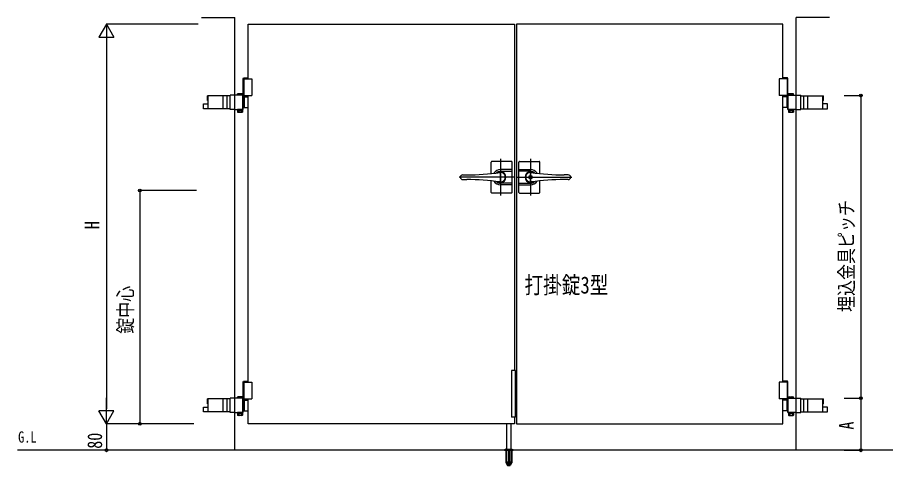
# Model space of a CAD drawing. Units: millimetres, scale not verified. Extents: x -4205 to 4205, y -2970 to 2970.
# Drawn here: x -1500 to 1106, y -74 to 1272 of the extents above; entities that cross this region are included whole.
import ezdxf
from ezdxf.enums import TextEntityAlignment as Align

# ---------------------------------------------------------------- set-up
doc = ezdxf.new("R2010")
doc.units = ezdxf.units.MM
doc.header["$LTSCALE"] = 10
for name, color, linetype in [('0-2_USER1', 3, 'Continuous'), ('0-3_YKK_12', 2, 'Continuous'), ('0-4_YKK_13', 4, 'Continuous'), ('0-5_YKK_A1', 4, 'Continuous'), ('0-6_YKK_D', 6, 'Continuous')]:
    doc.layers.add(name, color=color, linetype=linetype)
doc.styles.add('ＭＳ ゴシック', font='')
doc.styles.get('ＭＳ ゴシック').set_extended_font_data('MS Gothic')

msp = doc.modelspace()

# ---------------------------------------------------------------- linework, layer by layer
at = {"layer": '0-3_YKK_12'}
for p, q in [((-49.98, 847.33), (-49.98, 737.33)), ((40.02, 847.33), (40.02, 737.33)), ((-7.98, 792.33), (-174.27, 792.33)), ((-1.98, 792.33), (164.31, 792.33))]:
    msp.add_line(p, q, dxfattribs=at)
at = {"layer": '0-4_YKK_13'}
for p, q in [((-77.98, 803.2), (-77.98, 837.83)), ((-16.98, 839.83), (-75.98, 839.83)), ((-14.98, 746.83), (-14.98, 837.83)), ((5.02, 746.83), (5.02, 837.83)), ((7.02, 839.83), (66.02, 839.83)), ((68.02, 803.2), (68.02, 837.83)), ((-14.98, 815.33), (-49.98, 815.33)), ((-49.98, 810.12), (-14.98, 810.12)), ((-49.98, 776.33), (-49.98, 808.33)), ((5.02, 815.33), (40.02, 815.33)), ((40.02, 810.12), (5.02, 810.12)), ((40.02, 776.33), (40.02, 808.33)), ((-163.04, 799.33), (-151.49, 799.33)), ((-163.04, 785.33), (-151.49, 785.33)), ((153.08, 799.33), (141.53, 799.33)), ((153.08, 785.33), (141.53, 785.33)), ((-77.98, 746.83), (-77.98, 781.46)), ((-14.98, 774.54), (-49.98, 774.54)), ((-14.98, 769.33), (-49.98, 769.33)), ((5.02, 774.54), (40.02, 774.54)), ((5.02, 769.33), (40.02, 769.33)), ((68.02, 746.83), (68.02, 781.46)), ((-16.98, 744.83), (-75.98, 744.83)), ((7.02, 744.83), (66.02, 744.83))]:
    msp.add_line(p, q, dxfattribs=at)
for radius in [5.25, 4.75]:
    msp.add_circle((40.02, 792.33), radius, dxfattribs=at)
for centre, radius, start, end in [((-75.98, 837.83), 2, 90, 180), ((-16.98, 837.83), 2, 0, 90), ((7.02, 837.83), 2, 90, 180), ((66.02, 837.83), 2, 0, 90), ((-49.98, 792.33), 23, 90, 149.15834), ((-49.98, 792.33), 17.79, 90, 134.51437), ((-49.98, 792.33), 16.3, 233.10284, 126.89716), ((40.02, 792.33), 16.3, 53.10284, 306.89716), ((40.02, 792.33), 23, 30.84166, 90), ((40.02, 792.33), 17.79, 45.48563, 90), ((-163.04, 791.33), 8, 90, 172.81924), ((-163.04, 793.33), 8, 187.18076, 270), ((-151.49, 1499.33), 700, 270, 278.17052), ((-151.49, 85.33), 700, 81.82948, 90), ((-49.98, 792.33), 14.25, 261.82948, 98.17052), ((40.02, 792.33), 14.25, 81.82948, 278.17052), ((141.53, 1499.33), 700, 261.82948, 270), ((141.53, 85.33), 700, 90, 98.17052), ((153.08, 791.33), 8, 7.18076, 90), ((153.08, 793.33), 8, 270, 352.81924), ((-49.98, 792.33), 23, 210.84166, 270), ((-49.98, 792.33), 17.79, 225.48563, 270), ((40.02, 792.33), 23, 270, 329.15834), ((40.02, 792.33), 17.79, 270, 314.51437), ((-75.98, 746.83), 2, 180, 270), ((-16.98, 746.83), 2, 270, 0), ((7.02, 746.83), 2, 180, 270), ((66.02, 746.83), 2, 270, 0)]:
    msp.add_arc(centre, radius, start, end, dxfattribs=at)
at = {"layer": '0-5_YKK_A1'}
for p, q in [((-947.98, 1272.33), (-847.98, 1272.33)), ((-847.98, -27.67), (-847.98, 1272.33)), ((-807.98, 1087.33), (-807.98, 1252.33)), ((798.02, 1087.33), (798.02, 1252.33)), ((838.02, -27.67), (838.02, 1272.33)), ((938.02, 1272.33), (838.02, 1272.33)), ((-822.48, 1088.33), (-807.98, 1088.33)), ((-821.33, 1090.33), (-807.98, 1090.33)), ((-820.48, 1087.33), (-820.48, 1037.33)), ((811.37, 1090.33), (798.02, 1090.33)), ((812.52, 1088.33), (798.02, 1088.33)), ((810.52, 1087.33), (810.52, 1037.33)), ((-838.69, 1042.88), (-839.7, 1042.3)), ((-825.69, 1042.88), (-838.69, 1042.88)), ((-825.69, 1042.88), (-824.69, 1042.3)), ((815.73, 1042.88), (814.73, 1042.3)), ((815.73, 1042.88), (828.73, 1042.88)), ((828.73, 1042.88), (829.74, 1042.3)), ((-861.47, 1036.83), (-929.99, 1036.83)), ((-929.99, 1022.33), (-929.99, 1036.83)), ((-929.99, 1022.33), (-927.39, 1022.33)), ((-882.95, 997.83), (-882.95, 1036.83)), ((-870.64, 997.83), (-870.64, 1036.83)), ((-861.47, 995.78), (-861.47, 1038.88)), ((-847.98, 1038.88), (-861.47, 1038.88)), ((-822.19, 1038.88), (-847.98, 1038.88)), ((-839.7, 1038.88), (-839.7, 1042.3)), ((-835.95, 1038.88), (-835.95, 1042.3)), ((-828.44, 1038.88), (-828.44, 1042.3)), ((-824.69, 1038.88), (-824.69, 1042.3)), ((-823.99, 1037.38), (-822.19, 1037.38)), ((-823.99, 997.28), (-823.99, 1037.38)), ((-823.99, 1017.83), (-822.19, 1017.83)), ((-823.99, 1016.83), (-822.19, 1016.83)), ((-822.48, 1037.33), (-796.48, 1037.33)), ((-822.48, 1034.33), (-807.98, 1034.33)), ((-822.48, 1034.33), (-822.48, 1033.33)), ((-822.48, 1034.33), (-807.98, 1034.33)), ((-822.48, 1033.33), (-807.98, 1033.33)), ((-822.19, 995.78), (-822.19, 1038.88)), ((-819.09, 1033.33), (-819.09, 1001.33)), ((-807.98, 177.33), (-807.98, 1037.33)), ((812.52, 1037.33), (786.52, 1037.33)), ((798.02, 177.33), (798.02, 1037.33)), ((812.52, 1034.33), (798.02, 1034.33)), ((812.52, 1034.33), (798.02, 1034.33)), ((812.52, 1033.33), (798.02, 1033.33)), ((809.13, 1033.33), (809.13, 1001.33)), ((812.23, 1038.88), (838.02, 1038.88)), ((812.23, 995.78), (812.23, 1038.88)), ((814.03, 1037.38), (812.23, 1037.38)), ((814.03, 1017.83), (812.23, 1017.83)), ((814.03, 1016.83), (812.23, 1016.83)), ((812.52, 1034.33), (812.52, 1033.33)), ((814.03, 997.28), (814.03, 1037.38)), ((814.73, 1038.88), (814.73, 1042.3)), ((818.48, 1038.88), (818.48, 1042.3)), ((825.99, 1038.88), (825.99, 1042.3)), ((829.74, 1038.88), (829.74, 1042.3)), ((838.02, 1038.88), (851.51, 1038.88)), ((851.51, 995.78), (851.51, 1038.88)), ((851.51, 1036.83), (920.03, 1036.83)), ((860.68, 997.83), (860.68, 1036.83)), ((872.99, 997.83), (872.99, 1036.83)), ((920.03, 1022.33), (917.43, 1022.33)), ((920.03, 1022.33), (920.03, 1036.83)), ((-941.53, 1012.33), (-927.39, 1012.33)), ((-941.53, 997.83), (-941.53, 1012.33)), ((-861.47, 997.83), (-941.53, 997.83)), ((-847.98, 995.78), (-861.47, 995.78)), ((-847.98, 995.78), (-822.19, 995.78)), ((-839.7, 993.78), (-839.7, 987.86)), ((-824.69, 993.78), (-839.7, 993.78)), ((-836.29, 993.78), (-836.29, 995.78)), ((-835.95, 993.78), (-835.95, 987.86)), ((-828.44, 993.78), (-828.44, 987.86)), ((-828.09, 993.78), (-828.09, 995.78)), ((-824.69, 993.78), (-824.69, 987.86)), ((-823.99, 997.28), (-822.19, 997.28)), ((-822.19, 1001.33), (-807.98, 1001.33)), ((812.23, 1001.33), (798.02, 1001.33)), ((814.03, 997.28), (812.23, 997.28)), ((838.02, 995.78), (812.23, 995.78)), ((814.73, 993.78), (814.73, 987.86)), ((814.73, 993.78), (829.74, 993.78)), ((818.13, 993.78), (818.13, 995.78)), ((818.48, 993.78), (818.48, 987.86)), ((825.99, 993.78), (825.99, 987.86)), ((826.33, 993.78), (826.33, 995.78)), ((829.74, 993.78), (829.74, 987.86)), ((838.02, 995.78), (851.51, 995.78)), ((851.51, 997.83), (931.57, 997.83)), ((931.57, 1012.33), (917.43, 1012.33)), ((931.57, 997.83), (931.57, 1012.33)), ((-838.69, 987.28), (-839.7, 987.86)), ((-825.69, 987.28), (-838.69, 987.28)), ((-825.69, 987.28), (-824.69, 987.86)), ((815.73, 987.28), (814.73, 987.86)), ((815.73, 987.28), (828.73, 987.28)), ((828.73, 987.28), (829.74, 987.86)), ((-4.98, 72.33), (-4.98, 212.33)), ((-822.48, 178.33), (-807.98, 178.33)), ((-821.33, 180.33), (-807.98, 180.33)), ((-820.48, 177.33), (-820.48, 127.33)), ((811.37, 180.33), (798.02, 180.33)), ((812.52, 178.33), (798.02, 178.33)), ((810.52, 177.33), (810.52, 127.33)), ((-838.69, 132.88), (-839.7, 132.3)), ((-839.7, 128.88), (-839.7, 132.3)), ((-825.69, 132.88), (-838.69, 132.88)), ((-835.95, 128.88), (-835.95, 132.3)), ((-828.44, 128.88), (-828.44, 132.3)), ((-825.69, 132.88), (-824.69, 132.3)), ((-824.69, 128.88), (-824.69, 132.3)), ((815.73, 132.88), (814.73, 132.3)), ((814.73, 128.88), (814.73, 132.3)), ((815.73, 132.88), (828.73, 132.88)), ((818.48, 128.88), (818.48, 132.3)), ((825.99, 128.88), (825.99, 132.3)), ((828.73, 132.88), (829.74, 132.3)), ((829.74, 128.88), (829.74, 132.3)), ((-861.47, 126.83), (-929.99, 126.83)), ((-929.99, 112.33), (-929.99, 126.83)), ((-929.99, 112.33), (-927.39, 112.33)), ((-882.95, 87.83), (-882.95, 126.83)), ((-870.64, 87.83), (-870.64, 126.83)), ((-861.47, 85.78), (-861.47, 128.88)), ((-847.98, 128.88), (-861.47, 128.88)), ((-822.19, 128.88), (-847.98, 128.88)), ((-823.99, 127.38), (-822.19, 127.38)), ((-823.99, 87.28), (-823.99, 127.38)), ((-823.99, 107.83), (-822.19, 107.83)), ((-823.99, 106.83), (-822.19, 106.83)), ((-822.48, 127.33), (-796.48, 127.33)), ((-822.48, 124.33), (-807.98, 124.33)), ((-822.48, 124.33), (-822.48, 123.33)), ((-822.48, 124.33), (-807.98, 124.33)), ((-822.48, 123.33), (-807.98, 123.33)), ((-822.19, 85.78), (-822.19, 128.88)), ((-819.09, 123.33), (-819.09, 91.33)), ((812.52, 127.33), (786.52, 127.33)), ((812.52, 124.33), (798.02, 124.33)), ((812.52, 124.33), (798.02, 124.33)), ((812.52, 123.33), (798.02, 123.33)), ((809.13, 123.33), (809.13, 91.33)), ((812.23, 128.88), (838.02, 128.88)), ((812.23, 85.78), (812.23, 128.88)), ((814.03, 127.38), (812.23, 127.38)), ((814.03, 107.83), (812.23, 107.83)), ((814.03, 106.83), (812.23, 106.83)), ((812.52, 124.33), (812.52, 123.33)), ((814.03, 87.28), (814.03, 127.38)), ((838.02, 128.88), (851.51, 128.88)), ((851.51, 85.78), (851.51, 128.88)), ((851.51, 126.83), (920.03, 126.83)), ((860.68, 87.83), (860.68, 126.83)), ((872.99, 87.83), (872.99, 126.83)), ((920.03, 112.33), (917.43, 112.33)), ((920.03, 112.33), (920.03, 126.83)), ((-941.53, 102.33), (-927.39, 102.33)), ((-941.53, 87.83), (-941.53, 102.33)), ((-861.47, 87.83), (-941.53, 87.83)), ((-847.98, 85.78), (-861.47, 85.78)), ((-847.98, 85.78), (-822.19, 85.78)), ((-839.7, 83.78), (-839.7, 77.86)), ((-824.69, 83.78), (-839.7, 83.78)), ((-836.29, 83.78), (-836.29, 85.78)), ((-835.95, 83.78), (-835.95, 77.86)), ((-828.44, 83.78), (-828.44, 77.86)), ((-828.09, 83.78), (-828.09, 85.78)), ((-824.69, 83.78), (-824.69, 77.86)), ((-823.99, 87.28), (-822.19, 87.28)), ((-822.19, 91.33), (-807.98, 91.33)), ((812.23, 91.33), (798.02, 91.33)), ((814.03, 87.28), (812.23, 87.28)), ((838.02, 85.78), (812.23, 85.78)), ((814.73, 83.78), (814.73, 77.86)), ((814.73, 83.78), (829.74, 83.78)), ((818.13, 83.78), (818.13, 85.78)), ((818.48, 83.78), (818.48, 77.86)), ((825.99, 83.78), (825.99, 77.86)), ((826.33, 83.78), (826.33, 85.78)), ((829.74, 83.78), (829.74, 77.86)), ((838.02, 85.78), (851.51, 85.78)), ((851.51, 87.83), (931.57, 87.83)), ((931.57, 102.33), (917.43, 102.33)), ((931.57, 87.83), (931.57, 102.33)), ((-838.69, 77.28), (-839.7, 77.86)), ((-825.69, 77.28), (-838.69, 77.28)), ((-825.69, 77.28), (-824.69, 77.86)), ((-31.48, -24.67), (-31.48, 52.33)), ((-18.48, -24.67), (-18.48, 52.33)), ((-4.98, 72.33), (-16.98, 72.33)), ((815.73, 77.28), (814.73, 77.86)), ((815.73, 77.28), (828.73, 77.28)), ((828.73, 77.28), (829.74, 77.86)), ((-33.98, -24.67), (-37.32, -25.89)), ((-33.98, -24.67), (-15.98, -24.67)), ((-32.81, -24.67), (-32.31, -25.17)), ((-31.98, -62.73), (-32.31, -25.17)), ((-32.31, -25.17), (-17.65, -25.17)), ((-18.48, -24.67), (-18.48, -63.47)), ((-17.98, -62.73), (-17.65, -25.17)), ((-17.15, -24.67), (-17.65, -25.17)), ((-15.98, -24.67), (-12.64, -25.89)), ((1373.02, -27.67), (-1500.45, -27.67)), ((-37.98, -26.83), (-37.98, -27.67)), ((-37.98, -27.67), (-11.98, -27.67)), ((-37.69, -26.13), (-12.27, -26.13)), ((-34.23, -27.67), (-34.23, -64.7)), ((-33.67, -27.67), (-33.67, -65.67)), ((-25.98, -27.67), (-25.98, -65.67)), ((-23.98, -27.67), (-23.98, -65.67)), ((-16.29, -27.67), (-16.29, -65.67)), ((-15.73, -27.67), (-15.73, -64.7)), ((-11.98, -26.83), (-11.98, -27.67)), ((-34.23, -64.7), (-29.34, -73.17)), ((-33.67, -65.67), (-25.98, -65.67)), ((-31.43, -63.79), (-31.43, -63.47)), ((-31.43, -63.79), (-18.53, -63.79)), ((-28.47, -73.67), (-21.49, -73.67)), ((-25.98, -64.7), (-23.98, -64.7)), ((-23.98, -65.67), (-16.29, -65.67)), ((-15.73, -64.7), (-20.62, -73.17)), ((-18.53, -63.47), (-18.53, -63.79))]:
    msp.add_line(p, q, dxfattribs=at)
for points in [[(-807.98, 1252.33), (-7.98, 1252.33), (-7.98, 212.33)], [(798.02, 1252.33), (-1.98, 1252.33), (-1.98, 52.33), (798.02, 52.33), (798.02, 127.33)], [(-822.48, 1034.33), (-822.48, 1088.33), (-821.33, 1090.33)], [(-822.48, 1087.33), (-796.48, 1087.33), (-796.48, 1037.33)], [(812.52, 1087.33), (786.52, 1087.33), (786.52, 1037.33)], [(812.52, 1034.33), (812.52, 1088.33), (811.37, 1090.33)], [(-927.39, 997.83), (-927.39, 1022.33), (-927.39, 1036.83)], [(917.43, 997.83), (917.43, 1022.33), (917.43, 1036.83)], [(-4.98, 212.33), (-16.98, 212.33), (-16.98, 72.33)], [(-822.48, 124.33), (-822.48, 178.33), (-821.33, 180.33)], [(-822.48, 177.33), (-796.48, 177.33), (-796.48, 127.33)], [(812.52, 177.33), (786.52, 177.33), (786.52, 127.33)], [(812.52, 124.33), (812.52, 178.33), (811.37, 180.33)], [(-927.39, 87.83), (-927.39, 112.33), (-927.39, 126.83)], [(-7.98, 72.33), (-7.98, 52.33), (-807.98, 52.33), (-807.98, 127.33)], [(917.43, 87.83), (917.43, 112.33), (917.43, 126.83)], [(-18.48, -63.47), (-31.48, -63.47), (-31.48, -24.67)]]:
    msp.add_lwpolyline(points, dxfattribs=at)
for points in [[(-824.49, 995.78), (-839.89, 995.78), (-839.89, 993.78), (-824.49, 993.78)], [(814.53, 995.78), (829.93, 995.78), (829.93, 993.78), (814.53, 993.78)], [(-824.49, 85.78), (-839.89, 85.78), (-839.89, 83.78), (-824.49, 83.78)], [(814.53, 85.78), (829.93, 85.78), (829.93, 83.78), (814.53, 83.78)]]:
    msp.add_lwpolyline(points, close=True, dxfattribs=at)
for centre, radius, start, end in [((-837.82, 1039.56), 3.32, 55.61575, 124.38425), ((-832.19, 1030.46), 12.42, 72.41205, 107.58795), ((-826.56, 1039.56), 3.32, 55.61575, 124.38425), ((816.6, 1039.56), 3.32, 55.61575, 124.38425), ((822.23, 1030.46), 12.42, 72.41205, 107.58795), ((827.86, 1039.56), 3.32, 55.61575, 124.38425), ((-837.82, 990.6), 3.32, 235.61575, 304.38425), ((-832.19, 999.7), 12.42, 252.41205, 287.58795), ((-826.56, 990.6), 3.32, 235.61575, 304.38425), ((816.6, 990.6), 3.32, 235.61575, 304.38425), ((822.23, 999.7), 12.42, 252.41205, 287.58795), ((827.86, 990.6), 3.32, 235.61575, 304.38425), ((-837.82, 129.56), 3.32, 55.61575, 124.38425), ((-832.19, 120.46), 12.42, 72.41205, 107.58795), ((-826.56, 129.56), 3.32, 55.61575, 124.38425), ((816.6, 129.56), 3.32, 55.61575, 124.38425), ((822.23, 120.46), 12.42, 72.41205, 107.58795), ((827.86, 129.56), 3.32, 55.61575, 124.38425), ((-837.82, 80.6), 3.32, 235.61575, 304.38425), ((-832.19, 89.7), 12.42, 252.41205, 287.58795), ((-826.56, 80.6), 3.32, 235.61575, 304.38425), ((816.6, 80.6), 3.32, 235.61575, 304.38425), ((822.23, 89.7), 12.42, 252.41205, 287.58795), ((827.86, 80.6), 3.32, 235.61575, 304.38425), ((-36.98, -26.83), 1, 110, 180), ((-12.98, -26.83), 1, 0, 70), ((-24.98, -62.67), 7, 180.5, 359.5), ((-24.98, -60.37), 7.3, 207.94179, 270), ((-28.47, -72.67), 1, 210, 270), ((-24.98, -60.37), 7.3, 270, 332.05821), ((-21.49, -72.67), 1, 270, 330)]:
    msp.add_arc(centre, radius, start, end, dxfattribs=at)
at = {"layer": '0-6_YKK_D'}
for p, q in [((-1233, 1252.33), (-1255.5, 1213.36)), ((-957.98, 1252.33), (-1234, 1252.33)), ((-1233, 1252.33), (-1210.5, 1213.36)), ((-1233, 1252.33), (-1233, 1174.39)), ((-1255.5, 1213.36), (-1210.5, 1213.36)), ((-1233, 1207.33), (-1233, 97.33)), ((981.57, 1037.28), (1032.57, 1037.28)), ((1031.57, 1037.28), (1031.57, 128.88)), ((-963.06, 752.33), (-1134, 752.33)), ((-1133, 752.33), (-1133, 52.33)), ((-1233, 52.33), (-1233, 130.27)), ((981.57, 128.88), (1032.57, 128.88)), ((981.57, 128.88), (1032.57, 128.88)), ((1031.57, 128.88), (1031.57, -27.67)), ((-1233, 52.33), (-1255.5, 91.3)), ((-1210.5, 91.3), (-1255.5, 91.3)), ((-1233, 52.33), (-1210.5, 91.3)), ((-970.47, 52.33), (-1234, 52.33)), ((-970.47, 52.33), (-1234, 52.33)), ((-1233, 52.33), (-1233, -27.67)), ((-970.47, 52.33), (-1134, 52.33)), ((-1227.98, -27.67), (-1234, -27.67)), ((982, -27.67), (1032.57, -27.67))]:
    msp.add_line(p, q, dxfattribs=at)
for centre in [(1031.57, 1037.28), (-1133, 752.33), (1031.57, 128.88), (1031.57, 128.88), (-1133, 52.33), (-1233, -27.67), (1031.57, -27.67)]:
    msp.add_circle(centre, 4.25, dxfattribs=at)

# ---------------------------------------------------------------- texts
at = {"layer": '0-2_USER1', "style": 'ＭＳ ゴシック', "width": 0.8}
for s, height, p in [('打掛錠3型', 51.32, (21.97, 427.62)), ('G.L', 33.99, (-1498.18, -14.84))]:
    msp.add_text(s, height=height, dxfattribs=at).set_placement(p, align=Align.BOTTOM_LEFT)
at = {"layer": '0-6_YKK_D', "style": 'ＭＳ ゴシック', "width": 0.8}
for s, p in [('埋込金具ピッチ', (1023.57, 387.88)), ('H', (-1241, 636.33)), ('錠中心', (-1141, 322.33)), ('A', (1023.57, 34.6)), ('80', (-1233, -22.87))]:
    msp.add_text(s, height=43.99, rotation=90, dxfattribs=at).set_placement(p, align=Align.BOTTOM_LEFT)

doc.saveas('drawing.dxf')
